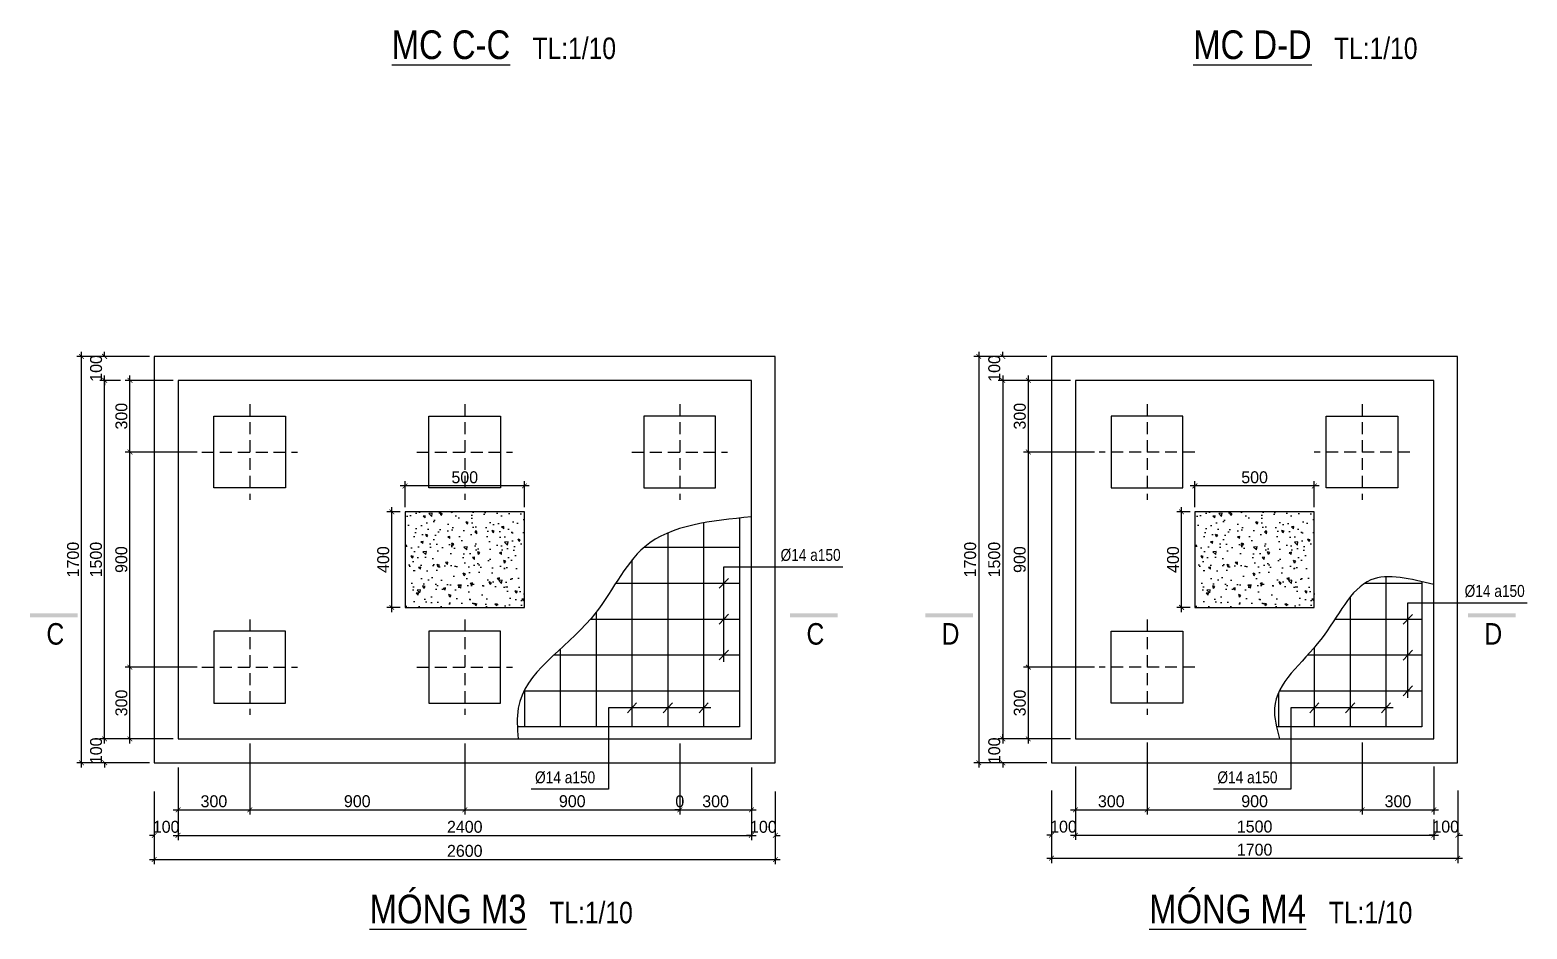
# Model space of a CAD drawing. Extents: x 394 to 18449, y -3793 to 677.
# Drawn here: x 9779 to 10405, y -2492 to -2116 of the extents above; entities that cross this region are included whole.
import ezdxf

# ---------------------------------------------------------------- set-up
doc = ezdxf.new("R2010")
doc.units = 0
doc.header["$MEASUREMENT"] = 0
doc.linetypes.add('CENTER2', pattern=[1.125, 0.75, -0.125, 0.125, -0.125])
doc.linetypes.add('HIDDEN', pattern=[0.375, 0.25, -0.125])
doc.layers.get('0').update_dxf_attribs({"linetype": 'CONTINUOUS'})
doc.layers.get('DEFPOINTS').update_dxf_attribs({"linetype": 'CONTINUOUS'})
for name, color, linetype in [('cot', 8, 'CONTINUOUS'), ('DUT', 7, 'CENTER2'), ('TEXT', 7, 'CONTINUOUS'), ('THEP', 6, 'CONTINUOUS'), ('TUONG', 7, 'CONTINUOUS')]:
    doc.layers.add(name, color=color, linetype=linetype)
doc.styles.add('DIM-NEW', font='VHELVCN.TTF')
doc.styles.add('T2', font='VTIMESN.TTF')
doc.dimstyles.new('TL10', dxfattribs={"dimtxt": 5, "dimasz": 2, "dimexe": 2, "dimexo": 2, "dimgap": 1, "dimtad": 1, "dimdec": 0, "dimlfac": 10, "dimzin": 0, "dimdsep": 46, "dimtxsty": 'T2', "dimblk": 'ARCHTICK', "dimcen": 2.5, "dimdle": 2, "dimclrd": 1, "dimclre": 1, "dimclrt": 2, "dimadec": 0, "dimazin": 0, "dimtfac": 1, "dimtdec": 0, "dimtix": 1, "dimtofl": 0, "dimtmove": 0, "dimatfit": 0, "dimldrblk": 'ARCHTICK', "dimfxl": 0, "dimtolj": 1, "dimtzin": 0, "dimlwd": -1, "dimlwe": -1, "dimarcsym": 0})

# ---------------------------------------------------------------- blocks, each defined once
blk = doc.blocks.new('_ARCHTICK')
at = {"color": 0, "linetype": 'ByBlock', "const_width": 0.15}
blk.add_lwpolyline([(-0.5, -0.5), (0.5, 0.5)], dxfattribs=at)
blk = doc.blocks.new('*D245')
at = {"layer": 'DEFPOINTS', "color": 0}
for p in [(9840.64, -2442), (10080.64, -2442), (10080.64, -2452.68)]:
    blk.add_point(p, dxfattribs=at)
at = {"layer": 'TUONG', "color": 1}
for p, q in [((9840.64, -2444), (9840.64, -2454.68)), ((10080.64, -2444), (10080.64, -2454.68)), ((9838.64, -2452.68), (10082.64, -2452.68))]:
    blk.add_line(p, q, dxfattribs=at)
at = {"layer": 'TUONG', "color": 1, "xscale": 2, "yscale": 2, "zscale": 2, "rotation": 180}
blk.add_blockref('_ARCHTICK', (9840.64, -2452.68), dxfattribs=at)
at = {"layer": 'TUONG', "color": 1, "xscale": 2, "yscale": 2, "zscale": 2}
blk.add_blockref('_ARCHTICK', (10080.64, -2452.68), dxfattribs=at)
at = {"layer": 'TUONG', "color": 2, "insert": (9960.64, -2449.12), "char_height": 5, "attachment_point": 5, "style": 'T2'}
blk.add_mtext('\\A1;2400', dxfattribs=at)
blk = doc.blocks.new('*D244')
at = {"layer": 'DEFPOINTS', "color": 0}
for p in [(9830.64, -2452.68), (10090.64, -2452.68), (10090.64, -2462.78)]:
    blk.add_point(p, dxfattribs=at)
at = {"layer": 'TUONG', "color": 1}
for p, q in [((9830.64, -2454.68), (9830.64, -2464.78)), ((10090.64, -2454.68), (10090.64, -2464.78)), ((9828.64, -2462.78), (10092.64, -2462.78))]:
    blk.add_line(p, q, dxfattribs=at)
at = {"layer": 'TUONG', "color": 1, "xscale": 2, "yscale": 2, "zscale": 2, "rotation": 180}
blk.add_blockref('_ARCHTICK', (9830.64, -2462.78), dxfattribs=at)
at = {"layer": 'TUONG', "color": 1, "xscale": 2, "yscale": 2, "zscale": 2}
blk.add_blockref('_ARCHTICK', (10090.64, -2462.78), dxfattribs=at)
at = {"layer": 'TUONG', "color": 2, "insert": (9960.64, -2459.19), "char_height": 5, "attachment_point": 5, "style": 'T2'}
blk.add_mtext('\\A1;2600', dxfattribs=at)
blk = doc.blocks.new('*D243')
at = {"layer": 'DEFPOINTS', "color": 0}
for p in [(10090.64, -2432.29), (10080.64, -2444), (10090.64, -2452.68)]:
    blk.add_point(p, dxfattribs=at)
at = {"layer": 'TUONG', "color": 1}
for p, q in [((10090.64, -2434.29), (10090.64, -2454.68)), ((10080.64, -2446), (10080.64, -2454.68)), ((10080.64, -2452.68), (10078.64, -2452.68)), ((10090.64, -2452.68), (10092.64, -2452.68))]:
    blk.add_line(p, q, dxfattribs=at)
at = {"layer": 'TUONG', "color": 1, "xscale": 2, "yscale": 2, "zscale": 2}
blk.add_blockref('_ARCHTICK', (10080.64, -2452.68), dxfattribs=at)
at = {"layer": 'TUONG', "color": 1, "xscale": 2, "yscale": 2, "zscale": 2, "rotation": 180}
blk.add_blockref('_ARCHTICK', (10090.64, -2452.68), dxfattribs=at)
at = {"layer": 'TUONG', "color": 2, "insert": (10085.64, -2449.12), "char_height": 5, "attachment_point": 5, "style": 'T2'}
blk.add_mtext('\\A1;100', dxfattribs=at)
blk = doc.blocks.new('*D242')
at = {"layer": 'DEFPOINTS', "color": 0}
for p in [(9830.64, -2432.29), (9840.64, -2432.29), (9840.64, -2452.68)]:
    blk.add_point(p, dxfattribs=at)
at = {"layer": 'TUONG', "color": 1}
for p, q in [((9830.64, -2434.29), (9830.64, -2454.68)), ((9840.64, -2434.29), (9840.64, -2454.68)), ((9830.64, -2452.68), (9828.64, -2452.68)), ((9840.64, -2452.68), (9842.64, -2452.68))]:
    blk.add_line(p, q, dxfattribs=at)
at = {"layer": 'TUONG', "color": 1, "xscale": 2, "yscale": 2, "zscale": 2}
blk.add_blockref('_ARCHTICK', (9830.64, -2452.68), dxfattribs=at)
at = {"layer": 'TUONG', "color": 1, "xscale": 2, "yscale": 2, "zscale": 2, "rotation": 180}
blk.add_blockref('_ARCHTICK', (9840.64, -2452.68), dxfattribs=at)
at = {"layer": 'TUONG', "color": 2, "insert": (9835.64, -2449.12), "char_height": 5, "attachment_point": 5, "style": 'T2'}
blk.add_mtext('\\A1;100', dxfattribs=at)
blk = doc.blocks.new('*D241')
at = {"layer": 'DEFPOINTS', "color": 0}
for p in [(10050.64, -2412.29), (10080.64, -2422.29), (10080.64, -2442)]:
    blk.add_point(p, dxfattribs=at)
at = {"layer": 'TUONG', "color": 1}
for p, q in [((10050.64, -2414.29), (10050.64, -2444)), ((10080.64, -2424.29), (10080.64, -2444)), ((10048.64, -2442), (10082.64, -2442))]:
    blk.add_line(p, q, dxfattribs=at)
at = {"layer": 'TUONG', "color": 1, "xscale": 2, "yscale": 2, "zscale": 2, "rotation": 180}
blk.add_blockref('_ARCHTICK', (10050.64, -2442), dxfattribs=at)
at = {"layer": 'TUONG', "color": 1, "xscale": 2, "yscale": 2, "zscale": 2}
blk.add_blockref('_ARCHTICK', (10080.64, -2442), dxfattribs=at)
at = {"layer": 'TUONG', "color": 2, "insert": (10065.64, -2438.44), "char_height": 5, "attachment_point": 5, "style": 'T2'}
blk.add_mtext('\\A1;300', dxfattribs=at)
blk = doc.blocks.new('*D240')
at = {"layer": 'DEFPOINTS', "color": 0}
for p in [(10050.64, -2412.29), (10050.64, -2412.29), (10050.64, -2442)]:
    blk.add_point(p, dxfattribs=at)
at = {"layer": 'TUONG', "color": 1}
for p, q in [((10050.64, -2414.29), (10050.64, -2444)), ((10050.64, -2414.29), (10050.64, -2444)), ((10050.64, -2442), (10048.64, -2442)), ((10050.64, -2442), (10052.64, -2442))]:
    blk.add_line(p, q, dxfattribs=at)
at = {"layer": 'TUONG', "color": 1, "xscale": 2, "yscale": 2, "zscale": 2}
blk.add_blockref('_ARCHTICK', (10050.64, -2442), dxfattribs=at)
at = {"layer": 'TUONG', "color": 1, "xscale": 2, "yscale": 2, "zscale": 2, "rotation": 180}
blk.add_blockref('_ARCHTICK', (10050.64, -2442), dxfattribs=at)
at = {"layer": 'TUONG', "color": 2, "insert": (10050.64, -2438.44), "char_height": 5, "attachment_point": 5, "style": 'T2'}
blk.add_mtext('\\A1;0', dxfattribs=at)
blk = doc.blocks.new('*D239')
at = {"layer": 'DEFPOINTS', "color": 0}
for p in [(9960.64, -2412.29), (10050.64, -2412.29), (10050.64, -2442)]:
    blk.add_point(p, dxfattribs=at)
at = {"layer": 'TUONG', "color": 1}
for p, q in [((9960.64, -2414.29), (9960.64, -2444)), ((10050.64, -2414.29), (10050.64, -2444)), ((9958.64, -2442), (10052.64, -2442))]:
    blk.add_line(p, q, dxfattribs=at)
at = {"layer": 'TUONG', "color": 1, "xscale": 2, "yscale": 2, "zscale": 2, "rotation": 180}
blk.add_blockref('_ARCHTICK', (9960.64, -2442), dxfattribs=at)
at = {"layer": 'TUONG', "color": 1, "xscale": 2, "yscale": 2, "zscale": 2}
blk.add_blockref('_ARCHTICK', (10050.64, -2442), dxfattribs=at)
at = {"layer": 'TUONG', "color": 2, "insert": (10005.64, -2438.41), "char_height": 5, "attachment_point": 5, "style": 'T2'}
blk.add_mtext('\\A1;900', dxfattribs=at)
blk = doc.blocks.new('*D238')
at = {"layer": 'DEFPOINTS', "color": 0}
for p in [(9870.64, -2412.29), (9960.64, -2412.29), (9960.64, -2442)]:
    blk.add_point(p, dxfattribs=at)
at = {"layer": 'TUONG', "color": 1}
for p, q in [((9870.64, -2414.29), (9870.64, -2444)), ((9960.64, -2414.29), (9960.64, -2444)), ((9868.64, -2442), (9962.64, -2442))]:
    blk.add_line(p, q, dxfattribs=at)
at = {"layer": 'TUONG', "color": 1, "xscale": 2, "yscale": 2, "zscale": 2, "rotation": 180}
blk.add_blockref('_ARCHTICK', (9870.64, -2442), dxfattribs=at)
at = {"layer": 'TUONG', "color": 1, "xscale": 2, "yscale": 2, "zscale": 2}
blk.add_blockref('_ARCHTICK', (9960.64, -2442), dxfattribs=at)
at = {"layer": 'TUONG', "color": 2, "insert": (9915.64, -2438.41), "char_height": 5, "attachment_point": 5, "style": 'T2'}
blk.add_mtext('\\A1;900', dxfattribs=at)
blk = doc.blocks.new('*D237')
at = {"layer": 'DEFPOINTS', "color": 0}
for p in [(9870.64, -2412.29), (9840.64, -2422.29), (9870.64, -2442)]:
    blk.add_point(p, dxfattribs=at)
at = {"layer": 'TUONG', "color": 1}
for p, q in [((9870.64, -2414.29), (9870.64, -2444)), ((9840.64, -2424.29), (9840.64, -2444)), ((9838.64, -2442), (9872.64, -2442))]:
    blk.add_line(p, q, dxfattribs=at)
at = {"layer": 'TUONG', "color": 1, "xscale": 2, "yscale": 2, "zscale": 2, "rotation": 180}
blk.add_blockref('_ARCHTICK', (9840.64, -2442), dxfattribs=at)
at = {"layer": 'TUONG', "color": 1, "xscale": 2, "yscale": 2, "zscale": 2}
blk.add_blockref('_ARCHTICK', (9870.64, -2442), dxfattribs=at)
at = {"layer": 'TUONG', "color": 2, "insert": (9855.64, -2438.44), "char_height": 5, "attachment_point": 5, "style": 'T2'}
blk.add_mtext('\\A1;300', dxfattribs=at)
blk = doc.blocks.new('*D236')
at = {"layer": 'DEFPOINTS', "color": 0}
for p in [(9800.24, -2252.29), (9809.89, -2252.29), (9809.89, -2422.29)]:
    blk.add_point(p, dxfattribs=at)
at = {"layer": 'TUONG', "color": 1}
for p, q in [((9807.89, -2252.29), (9798.24, -2252.29)), ((9800.24, -2424.29), (9800.24, -2250.29)), ((9807.89, -2422.29), (9798.24, -2422.29))]:
    blk.add_line(p, q, dxfattribs=at)
at = {"layer": 'TUONG', "color": 1, "xscale": 2, "yscale": 2, "zscale": 2}
for p, rotation in [((9800.24, -2252.29), 90), ((9800.24, -2422.29), 270)]:
    blk.add_blockref('_ARCHTICK', p, dxfattribs=dict(at, rotation=rotation))
at = {"layer": 'TUONG', "color": 2, "insert": (9796.68, -2337.29), "char_height": 5, "attachment_point": 5, "rotation": 90, "style": 'T2'}
blk.add_mtext('\\A1;1700', dxfattribs=at)
blk = doc.blocks.new('*D235')
at = {"layer": 'DEFPOINTS', "color": 0}
for p in [(9809.89, -2252.29), (9830.64, -2252.29), (9818.49, -2262.29)]:
    blk.add_point(p, dxfattribs=at)
at = {"layer": 'TUONG', "color": 1}
for p, q in [((9828.64, -2252.29), (9807.89, -2252.29)), ((9809.89, -2252.29), (9809.89, -2250.29)), ((9816.49, -2262.29), (9807.89, -2262.29)), ((9809.89, -2262.29), (9809.89, -2264.29))]:
    blk.add_line(p, q, dxfattribs=at)
at = {"layer": 'TUONG', "color": 1, "xscale": 2, "yscale": 2, "zscale": 2}
for p, rotation in [((9809.89, -2252.29), 270), ((9809.89, -2262.29), 90)]:
    blk.add_blockref('_ARCHTICK', p, dxfattribs=dict(at, rotation=rotation))
at = {"layer": 'TUONG', "color": 2, "insert": (9806.33, -2257.29), "char_height": 5, "attachment_point": 5, "rotation": 90, "style": 'T2'}
blk.add_mtext('\\A1;100', dxfattribs=at)
blk = doc.blocks.new('*D234')
at = {"layer": 'DEFPOINTS', "color": 0}
for p in [(9809.89, -2262.29), (9818.49, -2262.29), (9838.64, -2412.29)]:
    blk.add_point(p, dxfattribs=at)
at = {"layer": 'TUONG', "color": 1}
for p, q in [((9816.49, -2262.29), (9807.89, -2262.29)), ((9809.89, -2414.29), (9809.89, -2260.29)), ((9836.64, -2412.29), (9807.89, -2412.29))]:
    blk.add_line(p, q, dxfattribs=at)
at = {"layer": 'TUONG', "color": 1, "xscale": 2, "yscale": 2, "zscale": 2}
for p, rotation in [((9809.89, -2262.29), 90), ((9809.89, -2412.29), 270)]:
    blk.add_blockref('_ARCHTICK', p, dxfattribs=dict(at, rotation=rotation))
at = {"layer": 'TUONG', "color": 2, "insert": (9806.29, -2337.29), "char_height": 5, "attachment_point": 5, "rotation": 90, "style": 'T2'}
blk.add_mtext('\\A1;1500', dxfattribs=at)
blk = doc.blocks.new('*D233')
at = {"layer": 'DEFPOINTS', "color": 0}
for p in [(9809.89, -2412.29), (9838.64, -2412.29), (9830.64, -2422.29)]:
    blk.add_point(p, dxfattribs=at)
at = {"layer": 'TUONG', "color": 1}
for p, q in [((9836.64, -2412.29), (9807.89, -2412.29)), ((9809.89, -2412.29), (9809.89, -2410.29)), ((9828.64, -2422.29), (9807.89, -2422.29)), ((9809.89, -2422.29), (9809.89, -2424.29))]:
    blk.add_line(p, q, dxfattribs=at)
at = {"layer": 'TUONG', "color": 1, "xscale": 2, "yscale": 2, "zscale": 2}
for p, rotation in [((9809.89, -2412.29), 270), ((9809.89, -2422.29), 90)]:
    blk.add_blockref('_ARCHTICK', p, dxfattribs=dict(at, rotation=rotation))
at = {"layer": 'TUONG', "color": 2, "insert": (9806.33, -2417.29), "char_height": 5, "attachment_point": 5, "rotation": 90, "style": 'T2'}
blk.add_mtext('\\A1;100', dxfattribs=at)
blk = doc.blocks.new('*D232')
at = {"layer": 'DEFPOINTS', "color": 0}
for p in [(9820.49, -2262.29), (9840.64, -2262.29), (9850.64, -2292.29)]:
    blk.add_point(p, dxfattribs=at)
at = {"layer": 'TUONG', "color": 1}
for p, q in [((9838.64, -2262.29), (9818.49, -2262.29)), ((9820.49, -2294.29), (9820.49, -2260.29)), ((9848.64, -2292.29), (9818.49, -2292.29))]:
    blk.add_line(p, q, dxfattribs=at)
at = {"layer": 'TUONG', "color": 1, "xscale": 2, "yscale": 2, "zscale": 2}
for p, rotation in [((9820.49, -2262.29), 90), ((9820.49, -2292.29), 270)]:
    blk.add_blockref('_ARCHTICK', p, dxfattribs=dict(at, rotation=rotation))
at = {"layer": 'TUONG', "color": 2, "insert": (9816.93, -2277.29), "char_height": 5, "attachment_point": 5, "rotation": 90, "style": 'T2'}
blk.add_mtext('\\A1;300', dxfattribs=at)
blk = doc.blocks.new('*D231')
at = {"layer": 'DEFPOINTS', "color": 0}
for p in [(9820.49, -2292.29), (9850.64, -2292.29), (9850.64, -2382.29)]:
    blk.add_point(p, dxfattribs=at)
at = {"layer": 'TUONG', "color": 1}
for p, q in [((9848.64, -2292.29), (9818.49, -2292.29)), ((9820.49, -2384.29), (9820.49, -2290.29)), ((9848.64, -2382.29), (9818.49, -2382.29))]:
    blk.add_line(p, q, dxfattribs=at)
at = {"layer": 'TUONG', "color": 1, "xscale": 2, "yscale": 2, "zscale": 2}
for p, rotation in [((9820.49, -2292.29), 90), ((9820.49, -2382.29), 270)]:
    blk.add_blockref('_ARCHTICK', p, dxfattribs=dict(at, rotation=rotation))
at = {"layer": 'TUONG', "color": 2, "insert": (9816.9, -2337.29), "char_height": 5, "attachment_point": 5, "rotation": 90, "style": 'T2'}
blk.add_mtext('\\A1;900', dxfattribs=at)
blk = doc.blocks.new('*D230')
at = {"layer": 'DEFPOINTS', "color": 0}
for p in [(9820.49, -2382.29), (9850.64, -2382.29), (9840.64, -2412.29)]:
    blk.add_point(p, dxfattribs=at)
at = {"layer": 'TUONG', "color": 1}
for p, q in [((9820.49, -2414.29), (9820.49, -2380.29)), ((9848.64, -2382.29), (9818.49, -2382.29)), ((9838.64, -2412.29), (9818.49, -2412.29))]:
    blk.add_line(p, q, dxfattribs=at)
at = {"layer": 'TUONG', "color": 1, "xscale": 2, "yscale": 2, "zscale": 2}
for p, rotation in [((9820.49, -2382.29), 90), ((9820.49, -2412.29), 270)]:
    blk.add_blockref('_ARCHTICK', p, dxfattribs=dict(at, rotation=rotation))
at = {"layer": 'TUONG', "color": 2, "insert": (9816.93, -2397.29), "char_height": 5, "attachment_point": 5, "rotation": 90, "style": 'T2'}
blk.add_mtext('\\A1;300', dxfattribs=at)
blk = doc.blocks.new('*D252')
at = {"layer": 'DEFPOINTS', "color": 0}
for p in [(9935.64, -2306.47), (9935.64, -2317.29), (9985.64, -2317.29)]:
    blk.add_point(p, dxfattribs=at)
at = {"layer": 'TUONG', "color": 1}
for p, q in [((9935.64, -2315.29), (9935.64, -2304.47)), ((9985.64, -2315.29), (9985.64, -2304.47)), ((9987.64, -2306.47), (9933.64, -2306.47))]:
    blk.add_line(p, q, dxfattribs=at)
at = {"layer": 'TUONG', "color": 1, "xscale": 2, "yscale": 2, "zscale": 2, "rotation": 180}
blk.add_blockref('_ARCHTICK', (9935.64, -2306.47), dxfattribs=at)
at = {"layer": 'TUONG', "color": 1, "xscale": 2, "yscale": 2, "zscale": 2}
blk.add_blockref('_ARCHTICK', (9985.64, -2306.47), dxfattribs=at)
at = {"layer": 'TUONG', "color": 2, "insert": (9960.64, -2302.87), "char_height": 5, "attachment_point": 5, "style": 'T2'}
blk.add_mtext('\\A1;500', dxfattribs=at)
blk = doc.blocks.new('*D251')
at = {"layer": 'DEFPOINTS', "color": 0}
for p in [(9930.08, -2317.29), (9935.64, -2317.29), (9935.64, -2357.29)]:
    blk.add_point(p, dxfattribs=at)
at = {"layer": 'TUONG', "color": 1}
for p, q in [((9933.64, -2317.29), (9928.08, -2317.29)), ((9930.08, -2359.29), (9930.08, -2315.29)), ((9933.64, -2357.29), (9928.08, -2357.29))]:
    blk.add_line(p, q, dxfattribs=at)
at = {"layer": 'TUONG', "color": 1, "xscale": 2, "yscale": 2, "zscale": 2}
for p, rotation in [((9930.08, -2317.29), 90), ((9930.08, -2357.29), 270)]:
    blk.add_blockref('_ARCHTICK', p, dxfattribs=dict(at, rotation=rotation))
at = {"layer": 'TUONG', "color": 2, "insert": (9926.52, -2337.29), "char_height": 5, "attachment_point": 5, "rotation": 90, "style": 'T2'}
blk.add_mtext('\\A1;400', dxfattribs=at)
blk = doc.blocks.new('*D270')
at = {"layer": 'DEFPOINTS', "color": 0}
for p in [(10196.54, -2262.29), (10185.87, -2412.29), (10196.54, -2412.29)]:
    blk.add_point(p, dxfattribs=at)
at = {"layer": 'TUONG', "color": 1}
for p, q in [((10194.54, -2262.29), (10183.87, -2262.29)), ((10185.87, -2260.29), (10185.87, -2414.29)), ((10194.54, -2412.29), (10183.87, -2412.29))]:
    blk.add_line(p, q, dxfattribs=at)
at = {"layer": 'TUONG', "color": 1, "xscale": 2, "yscale": 2, "zscale": 2}
for p, rotation in [((10185.87, -2262.29), 90), ((10185.87, -2412.29), 270)]:
    blk.add_blockref('_ARCHTICK', p, dxfattribs=dict(at, rotation=rotation))
at = {"layer": 'TUONG', "color": 2, "insert": (10182.27, -2337.29), "char_height": 5, "attachment_point": 5, "rotation": 90, "style": 'T2'}
blk.add_mtext('\\A1;1500', dxfattribs=at)
blk = doc.blocks.new('*D269')
at = {"layer": 'DEFPOINTS', "color": 0}
for p in [(10185.87, -2252.29), (10175.77, -2422.29), (10185.87, -2422.29)]:
    blk.add_point(p, dxfattribs=at)
at = {"layer": 'TUONG', "color": 1}
for p, q in [((10183.87, -2252.29), (10173.77, -2252.29)), ((10175.77, -2250.29), (10175.77, -2424.29)), ((10183.87, -2422.29), (10173.77, -2422.29))]:
    blk.add_line(p, q, dxfattribs=at)
at = {"layer": 'TUONG', "color": 1, "xscale": 2, "yscale": 2, "zscale": 2}
for p, rotation in [((10175.77, -2252.29), 90), ((10175.77, -2422.29), 270)]:
    blk.add_blockref('_ARCHTICK', p, dxfattribs=dict(at, rotation=rotation))
at = {"layer": 'TUONG', "color": 2, "insert": (10172.21, -2337.29), "char_height": 5, "attachment_point": 5, "rotation": 90, "style": 'T2'}
blk.add_mtext('\\A1;1700', dxfattribs=at)
blk = doc.blocks.new('*D268')
at = {"layer": 'DEFPOINTS', "color": 0}
for p in [(10194.54, -2412.29), (10185.87, -2422.29), (10206.26, -2422.29)]:
    blk.add_point(p, dxfattribs=at)
at = {"layer": 'TUONG', "color": 1}
for p, q in [((10192.54, -2412.29), (10183.87, -2412.29)), ((10185.87, -2412.29), (10185.87, -2410.29)), ((10204.26, -2422.29), (10183.87, -2422.29)), ((10185.87, -2422.29), (10185.87, -2424.29))]:
    blk.add_line(p, q, dxfattribs=at)
at = {"layer": 'TUONG', "color": 1, "xscale": 2, "yscale": 2, "zscale": 2}
for p, rotation in [((10185.87, -2412.29), 270), ((10185.87, -2422.29), 90)]:
    blk.add_blockref('_ARCHTICK', p, dxfattribs=dict(at, rotation=rotation))
at = {"layer": 'TUONG', "color": 2, "insert": (10182.31, -2417.29), "char_height": 5, "attachment_point": 5, "rotation": 90, "style": 'T2'}
blk.add_mtext('\\A1;100', dxfattribs=at)
blk = doc.blocks.new('*D267')
at = {"layer": 'DEFPOINTS', "color": 0}
for p in [(10206.26, -2252.29), (10185.87, -2262.29), (10206.26, -2262.29)]:
    blk.add_point(p, dxfattribs=at)
at = {"layer": 'TUONG', "color": 1}
for p, q in [((10204.26, -2252.29), (10183.87, -2252.29)), ((10185.87, -2252.29), (10185.87, -2250.29)), ((10204.26, -2262.29), (10183.87, -2262.29)), ((10185.87, -2262.29), (10185.87, -2264.29))]:
    blk.add_line(p, q, dxfattribs=at)
at = {"layer": 'TUONG', "color": 1, "xscale": 2, "yscale": 2, "zscale": 2}
for p, rotation in [((10185.87, -2252.29), 270), ((10185.87, -2262.29), 90)]:
    blk.add_blockref('_ARCHTICK', p, dxfattribs=dict(at, rotation=rotation))
at = {"layer": 'TUONG', "color": 2, "insert": (10182.31, -2257.29), "char_height": 5, "attachment_point": 5, "rotation": 90, "style": 'T2'}
blk.add_mtext('\\A1;100', dxfattribs=at)
blk = doc.blocks.new('*D266')
at = {"layer": 'DEFPOINTS', "color": 0}
for p in [(10226.26, -2382.29), (10196.54, -2412.29), (10216.26, -2412.29)]:
    blk.add_point(p, dxfattribs=at)
at = {"layer": 'TUONG', "color": 1}
for p, q in [((10196.54, -2380.29), (10196.54, -2414.29)), ((10224.26, -2382.29), (10194.54, -2382.29)), ((10214.26, -2412.29), (10194.54, -2412.29))]:
    blk.add_line(p, q, dxfattribs=at)
at = {"layer": 'TUONG', "color": 1, "xscale": 2, "yscale": 2, "zscale": 2}
for p, rotation in [((10196.54, -2382.29), 90), ((10196.54, -2412.29), 270)]:
    blk.add_blockref('_ARCHTICK', p, dxfattribs=dict(at, rotation=rotation))
at = {"layer": 'TUONG', "color": 2, "insert": (10192.99, -2397.29), "char_height": 5, "attachment_point": 5, "rotation": 90, "style": 'T2'}
blk.add_mtext('\\A1;300', dxfattribs=at)
blk = doc.blocks.new('*D265')
at = {"layer": 'DEFPOINTS', "color": 0}
for p in [(10226.26, -2292.29), (10196.54, -2382.29), (10226.26, -2382.29)]:
    blk.add_point(p, dxfattribs=at)
at = {"layer": 'TUONG', "color": 1}
for p, q in [((10224.26, -2292.29), (10194.54, -2292.29)), ((10196.54, -2290.29), (10196.54, -2384.29)), ((10224.26, -2382.29), (10194.54, -2382.29))]:
    blk.add_line(p, q, dxfattribs=at)
at = {"layer": 'TUONG', "color": 1, "xscale": 2, "yscale": 2, "zscale": 2}
for p, rotation in [((10196.54, -2292.29), 90), ((10196.54, -2382.29), 270)]:
    blk.add_blockref('_ARCHTICK', p, dxfattribs=dict(at, rotation=rotation))
at = {"layer": 'TUONG', "color": 2, "insert": (10192.96, -2337.29), "char_height": 5, "attachment_point": 5, "rotation": 90, "style": 'T2'}
blk.add_mtext('\\A1;900', dxfattribs=at)
blk = doc.blocks.new('*D264')
at = {"layer": 'DEFPOINTS', "color": 0}
for p in [(10216.26, -2262.29), (10196.54, -2292.29), (10226.26, -2292.29)]:
    blk.add_point(p, dxfattribs=at)
at = {"layer": 'TUONG', "color": 1}
for p, q in [((10214.26, -2262.29), (10194.54, -2262.29)), ((10196.54, -2260.29), (10196.54, -2294.29)), ((10224.26, -2292.29), (10194.54, -2292.29))]:
    blk.add_line(p, q, dxfattribs=at)
at = {"layer": 'TUONG', "color": 1, "xscale": 2, "yscale": 2, "zscale": 2}
for p, rotation in [((10196.54, -2262.29), 90), ((10196.54, -2292.29), 270)]:
    blk.add_blockref('_ARCHTICK', p, dxfattribs=dict(at, rotation=rotation))
at = {"layer": 'TUONG', "color": 2, "insert": (10192.99, -2277.29), "char_height": 5, "attachment_point": 5, "rotation": 90, "style": 'T2'}
blk.add_mtext('\\A1;300', dxfattribs=at)
blk = doc.blocks.new('*D277')
at = {"layer": 'DEFPOINTS', "color": 0}
for p in [(10246.26, -2411.86), (10216.26, -2421.86), (10246.26, -2442)]:
    blk.add_point(p, dxfattribs=at)
at = {"layer": 'TUONG', "color": 1}
for p, q in [((10246.26, -2413.86), (10246.26, -2444)), ((10216.26, -2423.86), (10216.26, -2444)), ((10214.26, -2442), (10248.26, -2442))]:
    blk.add_line(p, q, dxfattribs=at)
at = {"layer": 'TUONG', "color": 1, "xscale": 2, "yscale": 2, "zscale": 2, "rotation": 180}
blk.add_blockref('_ARCHTICK', (10216.26, -2442), dxfattribs=at)
at = {"layer": 'TUONG', "color": 1, "xscale": 2, "yscale": 2, "zscale": 2}
blk.add_blockref('_ARCHTICK', (10246.26, -2442), dxfattribs=at)
at = {"layer": 'TUONG', "color": 2, "insert": (10231.26, -2438.44), "char_height": 5, "attachment_point": 5, "style": 'T2'}
blk.add_mtext('\\A1;300', dxfattribs=at)
blk = doc.blocks.new('*D276')
at = {"layer": 'DEFPOINTS', "color": 0}
for p in [(10246.26, -2411.86), (10336.26, -2411.86), (10336.26, -2442)]:
    blk.add_point(p, dxfattribs=at)
at = {"layer": 'TUONG', "color": 1}
for p, q in [((10246.26, -2413.86), (10246.26, -2444)), ((10336.26, -2413.86), (10336.26, -2444)), ((10244.26, -2442), (10338.26, -2442))]:
    blk.add_line(p, q, dxfattribs=at)
at = {"layer": 'TUONG', "color": 1, "xscale": 2, "yscale": 2, "zscale": 2, "rotation": 180}
blk.add_blockref('_ARCHTICK', (10246.26, -2442), dxfattribs=at)
at = {"layer": 'TUONG', "color": 1, "xscale": 2, "yscale": 2, "zscale": 2}
blk.add_blockref('_ARCHTICK', (10336.26, -2442), dxfattribs=at)
at = {"layer": 'TUONG', "color": 2, "insert": (10291.26, -2438.41), "char_height": 5, "attachment_point": 5, "style": 'T2'}
blk.add_mtext('\\A1;900', dxfattribs=at)
blk = doc.blocks.new('*D275')
at = {"layer": 'DEFPOINTS', "color": 0}
for p in [(10336.26, -2411.86), (10366.26, -2421.86), (10366.26, -2442)]:
    blk.add_point(p, dxfattribs=at)
at = {"layer": 'TUONG', "color": 1}
for p, q in [((10336.26, -2413.86), (10336.26, -2444)), ((10366.26, -2423.86), (10366.26, -2444)), ((10334.26, -2442), (10368.26, -2442))]:
    blk.add_line(p, q, dxfattribs=at)
at = {"layer": 'TUONG', "color": 1, "xscale": 2, "yscale": 2, "zscale": 2, "rotation": 180}
blk.add_blockref('_ARCHTICK', (10336.26, -2442), dxfattribs=at)
at = {"layer": 'TUONG', "color": 1, "xscale": 2, "yscale": 2, "zscale": 2}
blk.add_blockref('_ARCHTICK', (10366.26, -2442), dxfattribs=at)
at = {"layer": 'TUONG', "color": 2, "insert": (10351.26, -2438.44), "char_height": 5, "attachment_point": 5, "style": 'T2'}
blk.add_mtext('\\A1;300', dxfattribs=at)
blk = doc.blocks.new('*D274')
at = {"layer": 'DEFPOINTS', "color": 0}
for p in [(10216.26, -2423.86), (10206.26, -2431.86), (10216.26, -2452.61)]:
    blk.add_point(p, dxfattribs=at)
at = {"layer": 'TUONG', "color": 1}
for p, q in [((10216.26, -2425.86), (10216.26, -2454.61)), ((10206.26, -2433.86), (10206.26, -2454.61)), ((10206.26, -2452.61), (10204.26, -2452.61)), ((10216.26, -2452.61), (10218.26, -2452.61))]:
    blk.add_line(p, q, dxfattribs=at)
at = {"layer": 'TUONG', "color": 1, "xscale": 2, "yscale": 2, "zscale": 2}
blk.add_blockref('_ARCHTICK', (10206.26, -2452.61), dxfattribs=at)
at = {"layer": 'TUONG', "color": 1, "xscale": 2, "yscale": 2, "zscale": 2, "rotation": 180}
blk.add_blockref('_ARCHTICK', (10216.26, -2452.61), dxfattribs=at)
at = {"layer": 'TUONG', "color": 2, "insert": (10211.26, -2449.05), "char_height": 5, "attachment_point": 5, "style": 'T2'}
blk.add_mtext('\\A1;100', dxfattribs=at)
blk = doc.blocks.new('*D273')
at = {"layer": 'DEFPOINTS', "color": 0}
for p in [(10216.26, -2423.86), (10366.26, -2444), (10366.26, -2452.61)]:
    blk.add_point(p, dxfattribs=at)
at = {"layer": 'TUONG', "color": 1}
for p, q in [((10216.26, -2425.86), (10216.26, -2454.61)), ((10366.26, -2446), (10366.26, -2454.61)), ((10214.26, -2452.61), (10368.26, -2452.61))]:
    blk.add_line(p, q, dxfattribs=at)
at = {"layer": 'TUONG', "color": 1, "xscale": 2, "yscale": 2, "zscale": 2, "rotation": 180}
blk.add_blockref('_ARCHTICK', (10216.26, -2452.61), dxfattribs=at)
at = {"layer": 'TUONG', "color": 1, "xscale": 2, "yscale": 2, "zscale": 2}
blk.add_blockref('_ARCHTICK', (10366.26, -2452.61), dxfattribs=at)
at = {"layer": 'TUONG', "color": 2, "insert": (10291.26, -2449.01), "char_height": 5, "attachment_point": 5, "style": 'T2'}
blk.add_mtext('\\A1;1500', dxfattribs=at)
blk = doc.blocks.new('*D272')
at = {"layer": 'DEFPOINTS', "color": 0}
for p in [(10376.26, -2431.86), (10366.26, -2444), (10376.26, -2452.61)]:
    blk.add_point(p, dxfattribs=at)
at = {"layer": 'TUONG', "color": 1}
for p, q in [((10376.26, -2433.86), (10376.26, -2454.61)), ((10366.26, -2446), (10366.26, -2454.61)), ((10366.26, -2452.61), (10364.26, -2452.61)), ((10376.26, -2452.61), (10378.26, -2452.61))]:
    blk.add_line(p, q, dxfattribs=at)
at = {"layer": 'TUONG', "color": 1, "xscale": 2, "yscale": 2, "zscale": 2}
blk.add_blockref('_ARCHTICK', (10366.26, -2452.61), dxfattribs=at)
at = {"layer": 'TUONG', "color": 1, "xscale": 2, "yscale": 2, "zscale": 2, "rotation": 180}
blk.add_blockref('_ARCHTICK', (10376.26, -2452.61), dxfattribs=at)
at = {"layer": 'TUONG', "color": 2, "insert": (10371.26, -2449.05), "char_height": 5, "attachment_point": 5, "style": 'T2'}
blk.add_mtext('\\A1;100', dxfattribs=at)
blk = doc.blocks.new('*D271')
at = {"layer": 'DEFPOINTS', "color": 0}
for p in [(10206.26, -2452.61), (10376.26, -2452.61), (10376.26, -2462.26)]:
    blk.add_point(p, dxfattribs=at)
at = {"layer": 'TUONG', "color": 1}
for p, q in [((10206.26, -2454.61), (10206.26, -2464.26)), ((10376.26, -2454.61), (10376.26, -2464.26)), ((10204.26, -2462.26), (10378.26, -2462.26))]:
    blk.add_line(p, q, dxfattribs=at)
at = {"layer": 'TUONG', "color": 1, "xscale": 2, "yscale": 2, "zscale": 2, "rotation": 180}
blk.add_blockref('_ARCHTICK', (10206.26, -2462.26), dxfattribs=at)
at = {"layer": 'TUONG', "color": 1, "xscale": 2, "yscale": 2, "zscale": 2}
blk.add_blockref('_ARCHTICK', (10376.26, -2462.26), dxfattribs=at)
at = {"layer": 'TUONG', "color": 2, "insert": (10291.26, -2458.7), "char_height": 5, "attachment_point": 5, "style": 'T2'}
blk.add_mtext('\\A1;1700', dxfattribs=at)
blk = doc.blocks.new('*D279')
at = {"layer": 'DEFPOINTS', "color": 0}
for p in [(10260.69, -2317.29), (10266.26, -2317.29), (10266.26, -2357.29)]:
    blk.add_point(p, dxfattribs=at)
at = {"layer": 'TUONG', "color": 1}
for p, q in [((10264.26, -2317.29), (10258.69, -2317.29)), ((10260.69, -2359.29), (10260.69, -2315.29)), ((10264.26, -2357.29), (10258.69, -2357.29))]:
    blk.add_line(p, q, dxfattribs=at)
at = {"layer": 'TUONG', "color": 1, "xscale": 2, "yscale": 2, "zscale": 2}
for p, rotation in [((10260.69, -2317.29), 90), ((10260.69, -2357.29), 270)]:
    blk.add_blockref('_ARCHTICK', p, dxfattribs=dict(at, rotation=rotation))
at = {"layer": 'TUONG', "color": 2, "insert": (10257.14, -2337.29), "char_height": 5, "attachment_point": 5, "rotation": 90, "style": 'T2'}
blk.add_mtext('\\A1;400', dxfattribs=at)
blk = doc.blocks.new('*D278')
at = {"layer": 'DEFPOINTS', "color": 0}
for p in [(10266.26, -2306.47), (10266.26, -2317.29), (10316.26, -2317.29)]:
    blk.add_point(p, dxfattribs=at)
at = {"layer": 'TUONG', "color": 1}
for p, q in [((10266.26, -2315.29), (10266.26, -2304.47)), ((10316.26, -2315.29), (10316.26, -2304.47)), ((10318.26, -2306.47), (10264.26, -2306.47))]:
    blk.add_line(p, q, dxfattribs=at)
at = {"layer": 'TUONG', "color": 1, "xscale": 2, "yscale": 2, "zscale": 2, "rotation": 180}
blk.add_blockref('_ARCHTICK', (10266.26, -2306.47), dxfattribs=at)
at = {"layer": 'TUONG', "color": 1, "xscale": 2, "yscale": 2, "zscale": 2}
blk.add_blockref('_ARCHTICK', (10316.26, -2306.47), dxfattribs=at)
at = {"layer": 'TUONG', "color": 2, "insert": (10291.26, -2302.87), "char_height": 5, "attachment_point": 5, "style": 'T2'}
blk.add_mtext('\\A1;500', dxfattribs=at)

msp = doc.modelspace()

# ---------------------------------------------------------------- hatches: boundary and pattern name
at = {"layer": 'TUONG'}
h = msp.add_hatch(dxfattribs=at)
h.set_pattern_fill('AR-CONC', color=9, scale=1.5, angle=90, style=0)
h.set_pattern_definition([(140, (8305.253, -11407.914), (0.941282, 10.758903), [1.125, -12.375]), (85, (8305.253, -11407.914), (-11.282882, -2.08127), [0.9, -9.9]), (190.4514, (8305.331, -11407.017), (-10.341593, 8.677641), [0.956103, -10.517132]), (136.1842, (8302.253, -11407.914), (2.482785, 16.008616), [1.6875, -18.5625]), (186.6356, (8302.46, -11406.58), (-14.611768, 14.01994), [1.434154, -15.775695]), (81.1842, (8302.253, -11407.914), (-14.61178, 14.01993), [1.35, -14.85]), (111, (8303.003, -11406.414), (6.039283, 8.953606), [1.125, -12.375]), (56, (8303.003, -11406.414), (-10.877251, 3.64973), [0.9, -9.9]), (161.4514, (8303.506, -11405.668), (-4.837957, 12.60334), [0.956103, -10.517132]), (127.5, (8305.253, -11407.914), (-4.9934078, 0.1823978), [0, -9.78, 0, -10.05, 0, -9.9375]), (97.5, (8305.253, -11407.914), (-5.9161757, 3.946043), [0, -5.73, 0, -9.555, 0, -3.7875]), (57.5, (8305.253, -11411.259), (0.338323, 8.0073365), [0, -3.75, 0, -11.7, 0, -15.525]), (47.5, (8305.253, -11412.759), (-1.501575, 8.7477925), [0, -4.875, 0, -7.77, 0, -11.025])])
h.paths.add_polyline_path([(9935.639, -2317.289), (9935.639, -2357.289), (9985.639, -2357.289), (9985.639, -2317.289)])
h = msp.add_hatch(dxfattribs=at)
h.set_pattern_fill('AR-CONC', color=9, scale=1.5, angle=90, style=0)
h.set_pattern_definition([(140, (8635.87, -11407.914), (0.941282, 10.758903), [1.125, -12.375]), (85, (8635.87, -11407.914), (-11.282882, -2.08127), [0.9, -9.9]), (190.4514, (8635.949, -11407.017), (-10.341593, 8.677641), [0.956103, -10.517132]), (136.1842, (8632.87, -11407.914), (2.482785, 16.008616), [1.6875, -18.5625]), (186.6356, (8633.077, -11406.58), (-14.611768, 14.01994), [1.434154, -15.775695]), (81.1842, (8632.87, -11407.914), (-14.61178, 14.01993), [1.35, -14.85]), (111, (8633.62, -11406.414), (6.039283, 8.953606), [1.125, -12.375]), (56, (8633.62, -11406.414), (-10.877251, 3.64973), [0.9, -9.9]), (161.4514, (8634.123, -11405.668), (-4.837957, 12.60334), [0.956103, -10.517132]), (127.5, (8635.8702, -11407.914), (-4.9934078, 0.1823978), [0, -9.78, 0, -10.05, 0, -9.9375]), (97.5, (8635.87, -11407.914), (-5.9161757, 3.946043), [0, -5.73, 0, -9.555, 0, -3.7875]), (57.5, (8635.8702, -11411.259), (0.338323, 8.0073365), [0, -3.75, 0, -11.7, 0, -15.525]), (47.5, (8635.87, -11412.759), (-1.501575, 8.7477925), [0, -4.875, 0, -7.77, 0, -11.025])])
h.paths.add_polyline_path([(10266.256, -2317.289), (10266.256, -2357.289), (10316.256, -2357.289), (10316.256, -2317.289)])

# ---------------------------------------------------------------- linework, layer by layer
at = {"layer": 'cot', "lineweight": -2, "ltscale": 10}
for p, q in [((10069.025, -2380.001), (10069.025, -2340.306)), ((10069.025, -2340.306), (10118.957, -2340.306)), ((10071.008, -2345.17), (10067.16, -2349.283)), ((10355.373, -2355.369), (10405.306, -2355.369)), ((10355.373, -2395.064), (10355.373, -2355.369)), ((10071.008, -2360.17), (10067.16, -2364.283)), ((10357.356, -2360.233), (10353.508, -2364.346)), ((10071.008, -2375.17), (10067.16, -2379.283)), ((10357.356, -2375.233), (10353.508, -2379.346)), ((10357.356, -2390.17), (10353.508, -2394.283)), ((10063.68, -2399.313), (10020.799, -2399.313)), ((10020.799, -2399.313), (10020.799, -2433.344)), ((10032.563, -2397.257), (10028.714, -2401.37)), ((10047.563, -2397.257), (10043.714, -2401.37)), ((10062.563, -2397.257), (10058.714, -2401.37)), ((10349.297, -2399.313), (10306.416, -2399.313)), ((10306.416, -2399.313), (10306.416, -2433.344)), ((10318.18, -2397.257), (10314.332, -2401.37)), ((10333.18, -2397.257), (10329.332, -2401.37)), ((10348.18, -2397.257), (10344.332, -2401.37)), ((10020.799, -2433.344), (9988.376, -2433.344)), ((10306.416, -2433.344), (10273.994, -2433.344))]:
    msp.add_line(p, q, dxfattribs=at)
at = {"layer": 'DUT', "color": 9, "linetype": 'HIDDEN', "ltscale": 20}
for p, q in [((9870.639, -2272.289), (9870.639, -2312.289)), ((9960.639, -2272.289), (9960.639, -2312.289)), ((10050.639, -2272.289), (10050.639, -2312.289)), ((10246.256, -2272.289), (10246.256, -2312.289)), ((10336.256, -2272.289), (10336.256, -2312.289)), ((9850.639, -2292.289), (9890.639, -2292.289)), ((9940.639, -2292.289), (9980.639, -2292.289)), ((10030.639, -2292.289), (10070.639, -2292.289)), ((10266.256, -2292.289), (10226.256, -2292.289)), ((10356.256, -2292.289), (10316.256, -2292.289)), ((9870.639, -2362.289), (9870.639, -2402.289)), ((9960.639, -2362.289), (9960.639, -2402.289)), ((10246.256, -2362.289), (10246.256, -2402.289)), ((9850.639, -2382.289), (9890.639, -2382.289)), ((9940.639, -2382.289), (9980.639, -2382.289)), ((10266.256, -2382.289), (10226.256, -2382.289))]:
    msp.add_line(p, q, dxfattribs=at)
at = {"layer": 'TEXT', "ltscale": 10}
for points in [[(9798.586, -2361.408), (9798.586, -2359.833), (9778.63, -2361.408), (9778.63, -2359.833)], [(10116.745, -2361.408), (10116.745, -2359.833), (10096.788, -2361.408), (10096.788, -2359.833)], [(10173.328, -2361.408), (10173.328, -2359.833), (10153.371, -2361.408), (10153.371, -2359.833)], [(10400.503, -2361.408), (10400.503, -2359.833), (10380.546, -2361.408), (10380.546, -2359.833)]]:
    msp.add_trace(points, dxfattribs=at)
at = {"layer": 'THEP', "ltscale": 10}
for p, q in [((10060.639, -2321.896), (10060.639, -2407.289)), ((10075.639, -2319.901), (10075.639, -2407.289)), ((10045.639, -2326.13), (10045.639, -2407.289)), ((10030.639, -2337.454), (10030.639, -2407.289)), ((10075.639, -2332.289), (10035.563, -2332.289)), ((10075.639, -2347.289), (10023.746, -2347.289)), ((10361.256, -2347.289), (10337.179, -2347.289)), ((10346.256, -2344.514), (10346.256, -2407.289)), ((10361.256, -2346.53), (10361.256, -2407.289)), ((10331.256, -2352.967), (10331.256, -2407.289)), ((10075.639, -2362.289), (10013.185, -2362.289)), ((10015.639, -2359.258), (10015.639, -2407.289)), ((10361.256, -2362.289), (10324.819, -2362.289)), ((10000.639, -2374.658), (10000.639, -2407.289)), ((10316.256, -2374.067), (10316.256, -2407.289)), ((10075.639, -2377.289), (9997.795, -2377.289)), ((10361.256, -2377.289), (10313.392, -2377.289)), ((10075.639, -2392.289), (9985.394, -2392.289)), ((9985.639, -2391.816), (9985.639, -2407.289)), ((10301.256, -2393.001), (10301.256, -2407.289)), ((10361.256, -2392.289), (10301.592, -2392.289)), ((10075.639, -2407.289), (9982.684, -2407.289)), ((10361.256, -2407.289), (10300.41, -2407.289))]:
    msp.add_line(p, q, dxfattribs=at)
at = {"layer": 'TUONG'}
for points in [[(10090.639, -2422.289), (10090.639, -2252.289), (9830.639, -2252.289), (9830.639, -2422.289)], [(10206.256, -2422.289), (10376.256, -2422.289), (10376.256, -2252.289), (10206.256, -2252.289)], [(10080.639, -2412.289), (10080.639, -2262.289), (9840.639, -2262.289), (9840.639, -2412.289)], [(10216.256, -2412.289), (10366.256, -2412.289), (10366.256, -2262.289), (10216.256, -2262.289)], [(9885.639, -2277.289), (9885.639, -2307.289), (9855.639, -2307.289), (9855.639, -2277.289)], [(9975.639, -2277.289), (9975.639, -2307.289), (9945.639, -2307.289), (9945.639, -2277.289)], [(10035.639, -2277.289), (10035.639, -2307.289), (10065.639, -2307.289), (10065.639, -2277.289)], [(10231.256, -2307.289), (10261.256, -2307.289), (10261.256, -2277.289), (10231.256, -2277.289)], [(10351.256, -2307.289), (10321.256, -2307.289), (10321.256, -2277.289), (10351.256, -2277.289)], [(9985.639, -2357.289), (9985.639, -2317.289), (9935.639, -2317.289), (9935.639, -2357.289)], [(10316.256, -2357.289), (10316.256, -2317.289), (10266.256, -2317.289), (10266.256, -2357.289)], [(9885.639, -2397.289), (9885.639, -2367.289), (9855.639, -2367.289), (9855.639, -2397.289)], [(9975.639, -2397.289), (9975.639, -2367.289), (9945.639, -2367.289), (9945.639, -2397.289)], [(10231.256, -2367.289), (10261.256, -2367.289), (10261.256, -2397.289), (10231.256, -2397.289)]]:
    msp.add_lwpolyline(points, close=True, dxfattribs=at)
at = {"layer": 'TUONG', "color": 9}
for points in [[(9985.639, -2357.289), (9985.639, -2317.289), (9935.639, -2317.289), (9935.639, -2357.289)], [(10316.256, -2357.289), (10316.256, -2317.289), (10266.256, -2317.289), (10266.256, -2357.289)]]:
    msp.add_lwpolyline(points, close=True, dxfattribs=at)
at = {"layer": 'TUONG'}
for points in [[(10080.639, -2319.404), (10036.014, -2331.904), (10013.514, -2361.904), (9983.014, -2399.404), (9983.014, -2412.289)], [(10366.256, -2347.77), (10339.926, -2345.817), (10319.017, -2370.696), (10299.589, -2399.404), (10301.655, -2412.289)]]:
    msp.add_spline(points, degree=3, dxfattribs=at)

# ---------------------------------------------------------------- texts
at = {"layer": 'TEXT', "style": 'DIM-NEW'}
for s, height, p in [('%%UMC C-C', 12, (9930.066, -2127.853)), ('%%UMC D-D', 12, (10265.557, -2127.853)), ('TL:1/10', 9, (9988.996, -2127.853)), ('TL:1/10', 9, (10324.488, -2127.853)), ('%%UMOÙNG M3', 12, (9920.806, -2489.47)), ('%%UMOÙNG M4', 12, (10247.112, -2489.47)), ('TL:1/10', 9, (9996.017, -2489.47)), ('TL:1/10', 9, (10322.323, -2489.47))]:
    msp.add_text(s, height=height, dxfattribs=at).set_placement(p)
for p in [(10092.822, -2337.842), (10379.17, -2352.905), (9990.07, -2430.881), (10275.687, -2430.881)]:
    e = msp.add_text('%%25414 a150', height=5, dxfattribs=at)
    e.set_placement(p)
    e.dxf.unprotected_set("ltscale", 0)
at = {"layer": 'TEXT', "ltscale": 10, "style": 'DIM-NEW'}
for s, p in [('C', (9785.533, -2372.866)), ('C', (10103.691, -2372.866)), ('D', (10160.274, -2372.866)), ('D', (10387.449, -2372.866))]:
    msp.add_text(s, height=9, dxfattribs=at).set_placement(p)

# ---------------------------------------------------------------- dimensions: what is measured, and where the dimension line sits
at = {"layer": 'TUONG'}
for base, p1, p2, angle, picture, middle in [((9800.236, -2252.289), (9809.886, -2422.289), (9809.886, -2252.289), 90, '*D236', (9796.677, -2337.289)), ((10175.767, -2422.289), (10185.868, -2252.289), (10185.868, -2422.289), 90, '*D269', (10172.208, -2337.289)), ((10185.868, -2262.289), (10206.256, -2252.289), (10206.256, -2262.289), 90, '*D267', (10182.308, -2257.289)), ((10185.868, -2412.289), (10196.545, -2262.289), (10196.545, -2412.289), 90, '*D270', (10182.268, -2337.289)), ((10196.545, -2292.289), (10216.256, -2262.289), (10226.256, -2292.289), 90, '*D264', (10192.985, -2277.289)), ((9935.639, -2306.468), (9985.639, -2317.289), (9935.639, -2317.289), 180, '*D252', (9960.639, -2302.868)), ((10266.256, -2306.468), (10316.256, -2317.289), (10266.256, -2317.289), 180, '*D278', (10291.256, -2302.868)), ((9930.077, -2317.289), (9935.639, -2357.289), (9935.639, -2317.289), 90, '*D251', (9926.518, -2337.289)), ((10260.695, -2317.289), (10266.256, -2357.289), (10266.256, -2317.289), 90, '*D279', (10257.135, -2337.289)), ((9820.494, -2382.289), (9840.639, -2412.289), (9850.639, -2382.289), 90, '*D230', (9816.935, -2397.289)), ((9809.886, -2412.289), (9830.639, -2422.289), (9838.639, -2412.289), 90, '*D233', (9806.326, -2417.289)), ((9870.639, -2442), (9840.639, -2422.289), (9870.639, -2412.289), 180, '*D237', (9855.639, -2438.441)), ((9840.639, -2452.677), (9830.639, -2432.289), (9840.639, -2432.289), 180, '*D242', (9835.639, -2449.118)), ((10080.639, -2452.677), (9840.639, -2442), (10080.639, -2442), 180, '*D245', (9960.639, -2449.118)), ((10090.639, -2462.778), (9830.639, -2452.677), (10090.639, -2452.677), 180, '*D244', (9960.639, -2459.189))]:
    dim = msp.add_linear_dim(base=base, p1=p1, p2=p2, angle=angle, dimstyle='TL10', dxfattribs=at)
    dim.commit()
    dim.dimension.update_dxf_attribs({"geometry": picture, "text_midpoint": middle})
for base, p1, p2, angle, picture, middle in [((9809.886, -2252.289), (9818.494, -2262.289), (9830.639, -2252.289), 90, '*D235', (9806.326, -2257.289)), ((9809.886, -2262.289), (9838.639, -2412.289), (9818.494, -2262.289), 90, '*D234', (9806.286, -2337.289)), ((9820.494, -2262.289), (9850.639, -2292.289), (9840.639, -2262.289), 90, '*D232', (9816.935, -2277.289)), ((9820.494, -2292.289), (9850.639, -2382.289), (9850.639, -2292.289), 90, '*D231', (9816.905, -2337.289)), ((10196.545, -2382.289), (10226.256, -2292.289), (10226.256, -2382.289), 90, '*D265', (10192.956, -2337.289)), ((10196.545, -2412.289), (10226.256, -2382.289), (10216.256, -2412.289), 90, '*D266', (10192.985, -2397.289)), ((9960.639, -2442), (9870.639, -2412.289), (9960.639, -2412.289), 180, '*D238', (9915.639, -2438.411)), ((10050.639, -2442), (9960.639, -2412.289), (10050.639, -2412.289), 180, '*D239', (10005.639, -2438.411)), ((10080.639, -2442), (10050.639, -2412.289), (10080.639, -2422.289), 180, '*D241', (10065.639, -2438.441)), ((10050.638565128, -2442.000412321), (10050.638565128, -2412.289279452), (10050.638565128, -2412.289279452), 180, '*D240', (10050.638565128, -2438.44106514)), ((10185.868, -2422.289), (10194.545, -2412.289), (10206.256, -2422.289), 90, '*D268', (10182.308, -2417.289)), ((10090.639, -2452.677), (10080.639, -2444), (10090.639, -2432.289), 180, '*D243', (10085.639, -2449.118))]:
    dim = msp.add_linear_dim(base=base, p1=p1, p2=p2, angle=angle, dimstyle='TL10', override={"dimtmove": 1}, dxfattribs=at)
    dim.commit()
    dim.dimension.update_dxf_attribs({"geometry": picture, "text_midpoint": middle})
for base, p1, p2, picture, middle in [((10246.256, -2442), (10216.256, -2421.856), (10246.256, -2411.856), '*D277', (10231.256, -2438.441)), ((10216.256, -2452.609), (10206.256, -2431.856), (10216.256, -2423.856), '*D274', (10211.256, -2449.049)), ((10376.256, -2462.258), (10206.256, -2452.609), (10376.256, -2452.609), '*D271', (10291.256, -2458.699))]:
    dim = msp.add_linear_dim(base=base, p1=p1, p2=p2, dimstyle='TL10', dxfattribs=at)
    dim.commit()
    dim.dimension.update_dxf_attribs({"geometry": picture, "text_midpoint": middle})
for base, p1, p2, picture, middle in [((10336.256, -2442), (10246.256, -2411.856), (10336.256, -2411.856), '*D276', (10291.256, -2438.411)), ((10366.256, -2442), (10336.256, -2411.856), (10366.256, -2421.856), '*D275', (10351.256, -2438.441)), ((10366.256, -2452.609), (10216.256, -2423.856), (10366.256, -2444), '*D273', (10291.256, -2449.008)), ((10376.256, -2452.609), (10366.256, -2444), (10376.256, -2431.856), '*D272', (10371.256, -2449.049))]:
    dim = msp.add_linear_dim(base=base, p1=p1, p2=p2, dimstyle='TL10', override={"dimtmove": 1}, dxfattribs=at)
    dim.commit()
    dim.dimension.update_dxf_attribs({"geometry": picture, "text_midpoint": middle})

doc.saveas('drawing.dxf')
